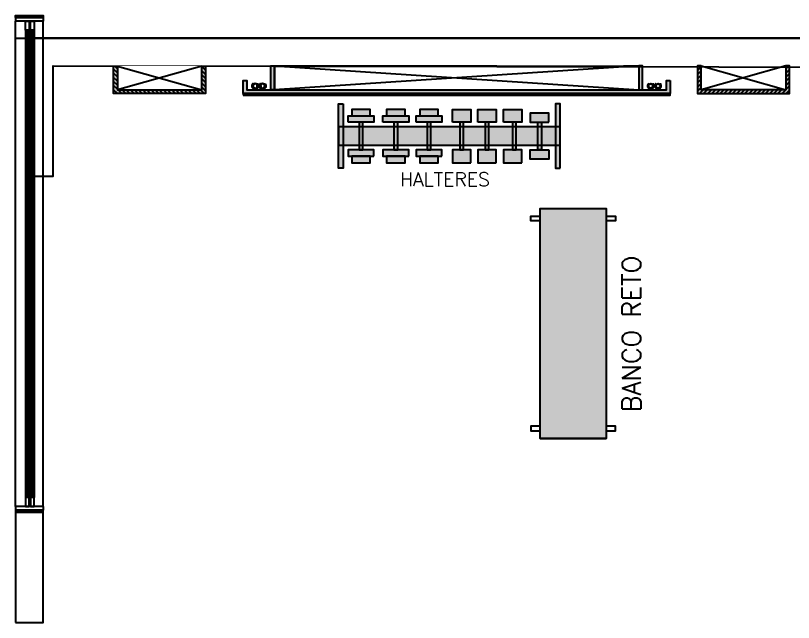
# Model space of a CAD drawing. Header units: inches. Extents: x -55 to 600, y -103 to 167.
# Drawn here: x 553.403 to 557.632, y 44.576 to 47.876 of the extents above; entities that cross this region are included whole.
import ezdxf

# ---------------------------------------------------------------- set-up
doc = ezdxf.new("R2010")
doc.units = ezdxf.units.IN
doc.header["$MEASUREMENT"] = 0
doc.set_wipeout_variables(frame=1)
for name, color, linetype in [('AI-Caixilhos', 2, 'Continuous'), ('AI-Hatch mob', 254, 'Continuous'), ('AI-Mob', 2, 'Continuous'), ('AI-Pen 05', 5, 'Continuous'), ('AI-Produção', 1, 'Continuous'), ('AI-Texto acabamento', 1, 'Continuous')]:
    doc.layers.add(name, color=color, linetype=linetype)
doc.styles.add('RS100', font='romans.shx', dxfattribs={"height": 0.2})
doc.styles.add('RS50', font='romans.shx', dxfattribs={"height": 0.1})

# ---------------------------------------------------------------- blocks, each defined once
blk = doc.blocks.new('*U96')
at = {"layer": 'AI-Hatch mob'}
h = blk.add_hatch(color=253, dxfattribs=at)
h.set_gradient(color1=(173, 173, 173), rotation=45, tint=1, name='CYLINDER')
h.paths.add_polyline_path([(0.8984, 0.01), (0.8984, 0), (2.32, 0), (2.32, 0.01)])
h = blk.add_hatch(dxfattribs=at)
h.set_pattern_fill('AR-RROOF', color=252, scale=0.15, angle=45, style=0)
h.set_pattern_definition([(45, (0.46553, 0), (0.127279, 0.339411), [2.25, -0.3, 0.75, -0.15]), (45, (0.55356, 0.1941), (-0.247134, 0.035002), [0.45, -0.0495, 0.9, -0.1125]), (45, (0.4284, 0.14319), (0.480479, 0.6226075), [1.2, -0.21, 0.6, -0.15])])
h.paths.add_polyline_path([(0.8984, 0.01), (0.8984, 0), (2.32, 0), (2.32, 0.01)])
blk.add_lwpolyline([(0, 0.01), (2.32, 0.01), (2.32, 0), (0, 0)], close=True)
blk = doc.blocks.new('RACK PESOS')
at = {"layer": 'AI-Hatch mob', "ltscale": 3, "true_color": 0xede8c4}
h = blk.add_hatch(color=254, dxfattribs=at)
h.paths.add_polyline_path([(0, -1.1803), (0.35, -1.1803), (0.35, -1.2053), (0, -1.2053)])
h.paths.add_polyline_path([(0.35, 0), (0, 0), (0, -0.025), (0.35, -0.025)])
at = {"layer": 'AI-Hatch mob', "ltscale": 3}
blk.add_hatch(color=254, dxfattribs=at).paths.add_polyline_path([(0.125, -1.2053), (0.225, -1.2053), (0.225, 0), (0.125, 0)])
h = blk.add_hatch(color=31, dxfattribs=at)
h.paths.add_polyline_path([(0.1, -0.5856), (0.03, -0.5856), (0.03, -0.4856), (0.1, -0.4856)])
h.paths.add_polyline_path([(0.25, -0.5256), (0.1, -0.5256), (0.1, -0.5456), (0.25, -0.5456)])
h.paths.add_polyline_path([(0.32, -0.4856), (0.25, -0.4856), (0.25, -0.5856), (0.32, -0.5856)])
h.paths.add_polyline_path([(0.065, -1.033), (0.03, -1.033), (0.03, -1.133), (0.065, -1.133)])
h.paths.add_polyline_path([(0.1, -1.153), (0.065, -1.153), (0.065, -1.013), (0.1, -1.013)])
h.paths.add_polyline_path([(0.25, -1.073), (0.1, -1.073), (0.1, -1.093), (0.25, -1.093)])
h.paths.add_polyline_path([(0.285, -1.133), (0.32, -1.133), (0.32, -1.033), (0.285, -1.033)])
h.paths.add_polyline_path([(0.285, -1.013), (0.25, -1.013), (0.25, -1.153), (0.285, -1.153)])
h.paths.add_polyline_path([(0.065, -0.8435), (0.03, -0.8435), (0.03, -0.9435), (0.065, -0.9435)])
h.paths.add_polyline_path([(0.1, -0.9635), (0.065, -0.9635), (0.065, -0.8235), (0.1, -0.8235)])
h.paths.add_polyline_path([(0.25, -0.8835), (0.1, -0.8835), (0.1, -0.9035), (0.25, -0.9035)])
h.paths.add_polyline_path([(0.285, -0.9435), (0.32, -0.9435), (0.32, -0.8435), (0.285, -0.8435)])
h.paths.add_polyline_path([(0.285, -0.8235), (0.25, -0.8235), (0.25, -0.9635), (0.285, -0.9635)])
h.paths.add_polyline_path([(0.065, -0.6636), (0.03, -0.6636), (0.03, -0.7636), (0.065, -0.7636)])
h.paths.add_polyline_path([(0.1, -0.7836), (0.065, -0.7836), (0.065, -0.6436), (0.1, -0.6436)])
h.paths.add_polyline_path([(0.25, -0.7036), (0.1, -0.7036), (0.1, -0.7236), (0.25, -0.7236)])
h.paths.add_polyline_path([(0.285, -0.7636), (0.32, -0.7636), (0.32, -0.6636), (0.285, -0.6636)])
h.paths.add_polyline_path([(0.285, -0.6436), (0.25, -0.6436), (0.25, -0.7836), (0.285, -0.7836)])
h.paths.add_polyline_path([(0.1, -0.4476), (0.03, -0.4476), (0.03, -0.3476), (0.1, -0.3476)])
h.paths.add_polyline_path([(0.25, -0.3876), (0.1, -0.3876), (0.1, -0.4076), (0.25, -0.4076)])
h.paths.add_polyline_path([(0.32, -0.3476), (0.25, -0.3476), (0.25, -0.4476), (0.32, -0.4476)])
h.paths.add_polyline_path([(0.1, -0.3083), (0.03, -0.3083), (0.03, -0.2083), (0.1, -0.2083)])
h.paths.add_polyline_path([(0.25, -0.2392), (0.1, -0.2392), (0.1, -0.2592), (0.25, -0.2592)])
h.paths.add_polyline_path([(0.32, -0.2083), (0.25, -0.2083), (0.25, -0.3083), (0.32, -0.3083)])
h.paths.add_polyline_path([(0.25, -0.0624), (0.3, -0.0624), (0.3, -0.1624), (0.25, -0.1624)])
h.paths.add_polyline_path([(0.1, -0.1024), (0.25, -0.1024), (0.25, -0.1224), (0.1, -0.1224)])
h.paths.add_polyline_path([(0.1, -0.0624), (0.05, -0.0624), (0.05, -0.1624), (0.1, -0.1624)])
at = {"ltscale": 3}
for points in [[(0.35, 0), (0, 0), (0, -0.025), (0.35, -0.025)], [(0.125, -1.2053), (0.225, -1.2053), (0.225, 0), (0.125, 0)], [(0.1, -0.0624), (0.05, -0.0624), (0.05, -0.1624), (0.1, -0.1624)], [(0.25, -0.0624), (0.3, -0.0624), (0.3, -0.1624), (0.25, -0.1624)], [(0.1, -0.1024), (0.25, -0.1024), (0.25, -0.1224), (0.1, -0.1224)], [(0.1, -0.3083), (0.03, -0.3083), (0.03, -0.2083), (0.1, -0.2083)], [(0.32, -0.2083), (0.25, -0.2083), (0.25, -0.3083), (0.32, -0.3083)], [(0.25, -0.2392), (0.1, -0.2392), (0.1, -0.2592), (0.25, -0.2592)], [(0.1, -0.4476), (0.03, -0.4476), (0.03, -0.3476), (0.1, -0.3476)], [(0.32, -0.3476), (0.25, -0.3476), (0.25, -0.4476), (0.32, -0.4476)], [(0.25, -0.3876), (0.1, -0.3876), (0.1, -0.4076), (0.25, -0.4076)], [(0.1, -0.5856), (0.03, -0.5856), (0.03, -0.4856), (0.1, -0.4856)], [(0.32, -0.4856), (0.25, -0.4856), (0.25, -0.5856), (0.32, -0.5856)], [(0.25, -0.5256), (0.1, -0.5256), (0.1, -0.5456), (0.25, -0.5456)], [(0.065, -0.6636), (0.03, -0.6636), (0.03, -0.7636), (0.065, -0.7636)], [(0.1, -0.7836), (0.065, -0.7836), (0.065, -0.6436), (0.1, -0.6436)], [(0.285, -0.6436), (0.25, -0.6436), (0.25, -0.7836), (0.285, -0.7836)], [(0.285, -0.7636), (0.32, -0.7636), (0.32, -0.6636), (0.285, -0.6636)], [(0.25, -0.7036), (0.1, -0.7036), (0.1, -0.7236), (0.25, -0.7236)], [(0.065, -0.8435), (0.03, -0.8435), (0.03, -0.9435), (0.065, -0.9435)], [(0.1, -0.9635), (0.065, -0.9635), (0.065, -0.8235), (0.1, -0.8235)], [(0.285, -0.8235), (0.25, -0.8235), (0.25, -0.9635), (0.285, -0.9635)], [(0.285, -0.9435), (0.32, -0.9435), (0.32, -0.8435), (0.285, -0.8435)], [(0.25, -0.8835), (0.1, -0.8835), (0.1, -0.9035), (0.25, -0.9035)], [(0.1, -1.153), (0.065, -1.153), (0.065, -1.013), (0.1, -1.013)], [(0.285, -1.013), (0.25, -1.013), (0.25, -1.153), (0.285, -1.153)], [(0.065, -1.033), (0.03, -1.033), (0.03, -1.133), (0.065, -1.133)], [(0.285, -1.133), (0.32, -1.133), (0.32, -1.033), (0.285, -1.033)], [(0.25, -1.073), (0.1, -1.073), (0.1, -1.093), (0.25, -1.093)], [(0, -1.1803), (0.35, -1.1803), (0.35, -1.2053), (0, -1.2053)]]:
    blk.add_lwpolyline(points, close=True, dxfattribs=at)
blk = doc.blocks.new('banco reto 1250x460mm')
at = {"layer": 'AI-Hatch mob'}
blk.add_hatch(color=31, dxfattribs=at).paths.add_polyline_path([(0, 0.36), (0, 0), (1.25, 0), (1.25, 0.36)])
for points in [[(0.0666, 0.36), (0.0666, 0.41), (0.0416, 0.41), (0.0416, 0.36)], [(1.1834, 0.36), (1.1834, 0.41), (1.2084, 0.41), (1.2084, 0.36)], [(0, 0.36), (0, 0), (0, 0.36), (1.25, 0.36), (1.25, 0), (0, 0)], [(0.0416, 0), (0.0416, -0.05), (0.0666, -0.05), (0.0666, 0)], [(1.2084, 0), (1.2084, -0.05), (1.1834, -0.05), (1.1834, 0)]]:
    blk.add_lwpolyline(points)
blk = doc.blocks.new('LÂMPADA T5-CORTE')
for p, q in [((-0.0045, 0), (-0.0045, -0.003)), ((-0.0045, 0), (-0.0045, -0.003)), ((0, 0), (0, -0.003)), ((0, 0), (0, -0.003)), ((-0.0153, -0.0317), (-0.0164, -0.0328)), ((-0.0155, -0.0337), (-0.0164, -0.0328)), ((-0.0144, -0.0326), (-0.0155, -0.0337)), ((-0.0096, -0.003), (-0.0096, -0.0047)), ((-0.0022, -0.003), (-0.0096, -0.003)), ((-0.0084, -0.0043), (-0.0084, -0.0055)), ((-0.0022, -0.0043), (-0.0084, -0.0043)), ((-0.0022, -0.003), (0.0052, -0.003)), ((-0.0022, -0.0043), (0.004, -0.0043)), ((0.004, -0.0043), (0.004, -0.0055)), ((0.0052, -0.003), (0.0052, -0.0047)), ((0.01, -0.0326), (0.0111, -0.0337)), ((0.0109, -0.0317), (0.0121, -0.0328)), ((0.0111, -0.0337), (0.0121, -0.0328))]:
    blk.add_line(p, q)
at = {"color": 253}
for p, q in [((0.0356, 0), (0.0356, -0.003)), ((0.0356, 0), (0.0356, -0.003)), ((0.0401, 0), (0.0401, -0.003)), ((0.0401, 0), (0.0401, -0.003)), ((0.0248, -0.0317), (0.0237, -0.0328)), ((0.0246, -0.0337), (0.0237, -0.0328)), ((0.0257, -0.0326), (0.0246, -0.0337)), ((0.0305, -0.003), (0.0305, -0.0047)), ((0.0379, -0.003), (0.0305, -0.003)), ((0.0317, -0.0043), (0.0317, -0.0055)), ((0.0379, -0.0043), (0.0317, -0.0043)), ((0.0379, -0.003), (0.0453, -0.003)), ((0.0379, -0.0043), (0.0441, -0.0043)), ((0.0441, -0.0043), (0.0441, -0.0055)), ((0.0453, -0.003), (0.0453, -0.0047)), ((0.0501, -0.0326), (0.0512, -0.0337)), ((0.051, -0.0317), (0.0521, -0.0328)), ((0.0512, -0.0337), (0.0521, -0.0328))]:
    blk.add_line(p, q, dxfattribs=at)
at = {"extrusion": (0, 0, -1)}
for radius in [0.0136, 0.0124, 0.0113]:
    blk.add_circle((0.0022, -0.0204), radius, dxfattribs=at)
at = {"color": 253, "extrusion": (0, 0, -1)}
for radius in [0.0136, 0.0124, 0.0113]:
    blk.add_circle((-0.0379, -0.0204), radius, dxfattribs=at)
at = {"extrusion": (0, 0, -1)}
for radius, start, end in [(0.0173, 319.096, 64.6642), (0.0161, 319.096, 67.4235), (0.0161, 112.5765, 220.904), (0.0173, 115.3358, 220.904)]:
    blk.add_arc((0.0022, -0.0204), radius, start, end, dxfattribs=at)
for centre, radius, start, end in [((-0.0153, -0.0317), 0.00124, 315, 40.904), ((-0.0022, 0.0032), 0.00834, 243.2214, 296.7786), ((0.0109, -0.0317), 0.00124, 139.096, 225)]:
    blk.add_arc(centre, radius, start, end)
at = {"color": 253, "extrusion": (0, 0, -1)}
for radius, start, end in [(0.0173, 319.096, 64.6642), (0.0161, 319.096, 67.4235), (0.0161, 112.5765, 220.904), (0.0173, 115.3358, 220.904)]:
    blk.add_arc((-0.0379, -0.0204), radius, start, end, dxfattribs=at)
at = {"color": 253}
for centre, radius, start, end in [((0.0248, -0.0317), 0.00124, 315, 40.904), ((0.0379, 0.0032), 0.00834, 243.2214, 296.7786), ((0.051, -0.0317), 0.00124, 139.096, 225)]:
    blk.add_arc(centre, radius, start, end, dxfattribs=at)
blk = doc.blocks.new('*U97')
blk.add_lwpolyline([(0.02, 0), (2, 0), (2, 0.13), (0.02, 0.13)], close=True)
at = {"layer": 'AI-Produção', "xscale": -1}
blk.add_blockref('LÂMPADA T5-CORTE', (-0.0472, 0.13), dxfattribs=at)
at = {"layer": 'AI-Produção'}
blk.add_blockref('LÂMPADA T5-CORTE', (2.0672, 0.13), dxfattribs=at)
blk.add_wipeout([(0.02, 0), (2, 0), (2, 0.13), (0.02, 0.13)])
at = {"layer": 'AI-Hatch mob', "true_color": 0xd3bf96}
h = blk.add_hatch(color=9, dxfattribs=at)
h.paths.add_polyline_path([(0.02, 0.13), (0, 0.13), (0, 0), (0.02, 0)])
h.paths.add_polyline_path([(2.17, 0.08), (2.17, 0.15), (-0.15, 0.15), (-0.15, 0.08), (-0.13, 0.08), (-0.13, 0.13), (2.15, 0.13), (2.15, 0.08)])
h.paths.add_polyline_path([(2, 0.13), (2.02, 0.13), (2.02, 0), (2, 0)])
blk.add_lwpolyline([(2.17, 0.08), (2.17, 0.15), (-0.15, 0.15), (-0.15, 0.08), (-0.13, 0.08), (-0.13, 0.13), (2.15, 0.13), (2.15, 0.08), (2.17, 0.08)])
for points in [[(0.02, 0.13), (0, 0.13), (0, 0), (0.02, 0)], [(2, 0.13), (2.02, 0.13), (2.02, 0), (2, 0)]]:
    blk.add_lwpolyline(points, close=True)
at = {"layer": 'AI-Produção'}
for p, q in [((0.02, 0), (2, 0.13)), ((2, 0), (0.02, 0.13))]:
    blk.add_line(p, q, dxfattribs=at)
blk = doc.blocks.new('PILARETE EM MADEIRA - DIMENSIONÁVEL')
blk.add_wipeout([(0.02, 0), (0.48, 0), (0.48, 0.13), (0.02, 0.13)])
at = {"layer": 'AI-Hatch mob', "true_color": 0x836344}
blk.add_hatch(color=37, dxfattribs=at).paths.add_polyline_path([(0.02, 0), (0.02, 0.13), (0.48, 0.13), (0.48, 0), (0.5, 0), (0.5, 0.15), (0, 0.15), (0, 0)])
at = {"layer": 'AI-Hatch mob'}
h = blk.add_hatch(dxfattribs=at)
h.set_pattern_fill('ANSI31', color=1, scale=0.005, angle=180.0003)
h.set_pattern_definition([(225.000259, (-52.378875, 64.384175), (0.011225371, -0.0112252694), [])])
h.paths.add_polyline_path([(0.02, 0), (0.02, 0.13), (0.48, 0.13), (0.48, 0), (0.5, 0), (0.5, 0.15), (0, 0.15), (0, 0)])
blk.add_lwpolyline([(0.02, 0), (0.02, 0.13), (0.48, 0.13), (0.48, 0), (0.5, 0), (0.5, 0.15), (0, 0.15), (0, 0), (0.02, 0)])
at = {"layer": 'AI-Hatch mob', "color": 1}
for p, q in [((0.02, 0), (0.48, 0.13)), ((0.48, 0), (0.02, 0.13))]:
    blk.add_line(p, q, dxfattribs=at)
blk = doc.blocks.new('*U93')
at = {"ltscale": 0.5}
for p, q in [((0.002, 2.68), (-0.148, 2.68)), ((-0.148, 2.68), (0.002, 2.68)), ((-0.148, 2.68), (-0.148, 2.66)), ((0.002, 2.68), (0.002, 2.66)), ((-0.148, 2.66), (0.002, 2.66)), ((-0.148, 0.02), (0.002, 0.02)), ((-0.148, 0.02), (-0.148, 0)), ((-0.148, 0), (0.002, 0)), ((0.002, 0.02), (0.002, 0))]:
    blk.add_line(p, q, dxfattribs=at)
at = {"color": 1, "ltscale": 0.25}
for p, q in [((-0.148, 0.02), (-0.148, 2.66)), ((0.002, 0.02), (0.002, 2.66)), ((-0.0985, 2.61), (-0.0985, 0.07)), ((-0.0785, 2.61), (-0.0785, 0.07)), ((-0.072, 2.61), (-0.072, 0.07)), ((-0.052, 2.61), (-0.052, 0.07))]:
    blk.add_line(p, q, dxfattribs=at)
at = {"color": 252, "ltscale": 0.25}
for p, q in [((-0.0885, 2.61), (-0.0885, 0.07)), ((-0.062, 2.61), (-0.062, 0.07))]:
    blk.add_line(p, q, dxfattribs=at)
at = {"color": 1, "ltscale": 0.25}
for points in [[(-0.148, 2.68), (0.002, 2.68), (0.002, 2.69), (-0.148, 2.69)], [(-0.148, 0), (0.002, 0), (0.002, -0.01), (-0.148, -0.01)]]:
    blk.add_lwpolyline(points, close=True, dxfattribs=at)
at = {"ltscale": 0.25}
for points in [[(-0.0785, 2.66), (-0.0985, 2.66), (-0.0985, 2.61), (-0.0785, 2.61)], [(-0.052, 2.66), (-0.072, 2.66), (-0.072, 2.61), (-0.052, 2.61)], [(-0.0985, 0.07), (-0.0785, 0.07), (-0.0785, 0.02), (-0.0985, 0.02)], [(-0.072, 0.07), (-0.052, 0.07), (-0.052, 0.02), (-0.072, 0.02)]]:
    blk.add_lwpolyline(points, close=True, dxfattribs=at)
blk = doc.blocks.new('HFGFDA')
blk.add_line((309.9059, -54.431), (321.0556, -54.431))
at = {"layer": 'AI-Pen 05'}
blk.add_lwpolyline([(309.9059, -57.6077), (310.0559, -57.6077), (310.0559, -57.0077), (309.9059, -57.0077)], close=True, dxfattribs=at)
at = {"layer": 'AI-Caixilhos', "xscale": -1}
blk.add_blockref('*U93', (309.9079, -56.9977), dxfattribs=at)
at = {"layer": 'AI-Mob'}
for name, p, rotation in [('PILARETE EM MADEIRA - DIMENSIONÁVEL', (314.114, -54.581), 180), ('RACK PESOS', (312.8667, -54.7878), 269.9999996946113), ('banco reto 1250x460mm', (313.1174, -56.6076), 90)]:
    blk.add_blockref(name, p, dxfattribs=dict(at, rotation=rotation))
at = {"layer": 'AI-Produção', "xscale": -1, "rotation": 180}
blk.add_blockref('*U96', (311.144, -54.731), dxfattribs=at)
at = {"layer": 'AI-Texto acabamento', "insert": (311.2969, -55.1605), "char_height": 0.075, "width": 1.91556, "attachment_point": 1, "style": 'RS50'}
blk.add_mtext('\\pi0.69885;HALTERES', dxfattribs=at)
at = {"layer": 'AI-Texto acabamento', "insert": (313.2045, -57.2669), "char_height": 0.1, "width": 2.541012, "attachment_point": 1, "rotation": 90, "style": 'RS100'}
blk.add_mtext('\\pi0.80384;BANCO RETO', dxfattribs=at)
at = {"layer": 'AI-Mob', "xscale": -1, "rotation": 180}
blk.add_blockref('*U97', (311.294, -54.581), dxfattribs=at)
at = {"layer": 'AI-Pen 05'}
blk.add_lwpolyline([(309.96, -55.181), (310.11, -55.181), (310.11, -54.581), (320.9617, -54.5977), (320.9617, -55.1977), (321.1097, -55.1966), (321.1097, -54.431), (309.96, -54.431), (309.96, -55.181)], dxfattribs=at)
at = {"layer": 'AI-Mob', "xscale": -1, "rotation": 180}
blk.add_blockref('PILARETE EM MADEIRA - DIMENSIONÁVEL', (310.4392, -54.5823), dxfattribs=at)

msp = doc.modelspace()

# ---------------------------------------------------------------- block references
msp.add_blockref('HFGFDA', (243.497, 102.1832))

doc.saveas('drawing.dxf')
